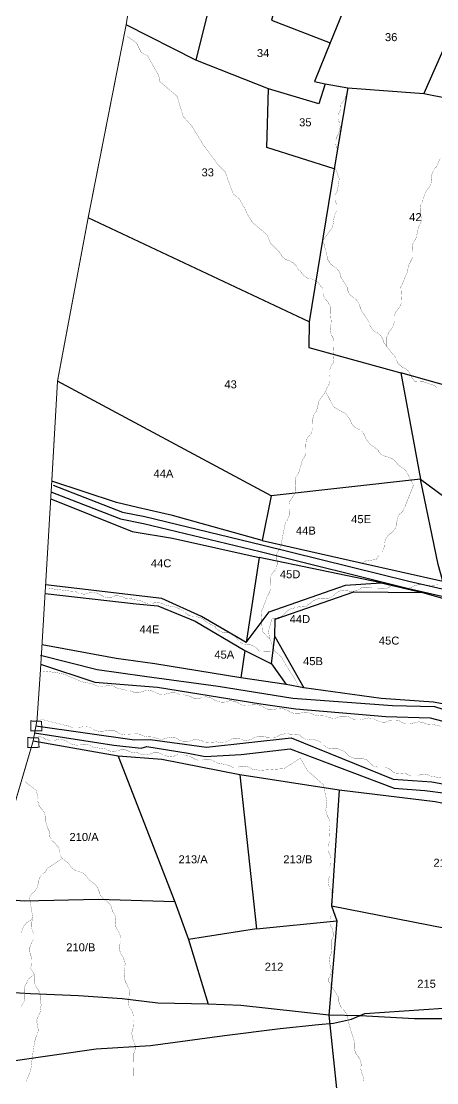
# Model space of a CAD drawing. Header units: inches. Extents: x 617 to 4497, y -923 to 1824.
# Drawn here: x 916 to 1124, y 863 to 1393 of the extents above; entities that cross this region are included whole.
import ezdxf
from ezdxf.enums import TextEntityAlignment as Align

# ---------------------------------------------------------------- set-up
doc = ezdxf.new("R2010")
doc.units = ezdxf.units.IN
doc.header["$LTSCALE"] = 15
doc.header["$MEASUREMENT"] = 0
for name, color, linetype in [('BOUNDARY', 5, 'Continuous'), ('PLOT', 7, 'Continuous'), ('PLOT NO', 7, 'Continuous'), ('ROAD', 50, 'Continuous'), ('STREAM', 130, 'SL'), ('text2', 7, 'Continuous')]:
    doc.layers.add(name, color=color, linetype=linetype)
doc.styles.get("Standard").update_dxf_attribs({"font": 'arial.ttf'})
doc.linetypes.add('SL', pattern='A,8e-06,[1,streme line,S=0.066667,R=0,X=0,Y=0],-0.839413', length=0.839421)

msp = doc.modelspace()

# ---------------------------------------------------------------- linework, layer by layer
at = {"layer": 'BOUNDARY', "const_width": 0.5}
msp.add_lwpolyline([(979.12, 1458.31), (968.8, 1391.76), (949.78, 1295.26), (934.45, 1213.65), (931.59, 1163.67), (931.05, 1154.84), (928.5, 1111.84), (928.23, 1107.54), (926.69, 1081.8), (925.88, 1068.55), (924.2, 1044.23), (922.25, 1033.72), (899.19, 955.21), (885.45, 910.04), (865.21, 835.32)], dxfattribs=at)
at = {"layer": 'PLOT'}
for points in [[(1219.41, 1563.77), (1216.26, 1555.78), (1207.49, 1531.97), (1205.16, 1522.94), (1190.82, 1489.82), (1178.65, 1465.25), (1137.91, 1403.08), (1117.74, 1357.4), (1180.25, 1344.96), (1198.04, 1386.59), (1220.37, 1439.56), (1265.88, 1411.74)], [(1075.37, 1548.27), (1067.01, 1524.37), (1063.36, 1496.84), (1057.52, 1452), (1041.56, 1394.05), (1070.88, 1382.68), (1063.02, 1363.36), (1068.35, 1362.23), (1065.15, 1352.26), (1040.02, 1359.71), (1003.61, 1374.03), (968.8, 1391.76)], [(1023.87, 1454.61), (1010.92, 1403.46), (1003.61, 1374.03)], [(1137.91, 1403.08), (1106.13, 1410.69), (1079.93, 1417.03), (1077.14, 1398.23), (1070.88, 1382.68)], [(1079.72, 1360.26), (1072.77, 1319.63), (1039.09, 1330.37), (1040.02, 1359.71)], [(1068.35, 1362.23), (1079.72, 1360.26), (1117.74, 1357.4)], [(1072.77, 1319.63), (1060.32, 1243.18), (949.78, 1295.26)], [(1060.32, 1243.18), (1060.12, 1230.36), (1106.18, 1217.7), (1116.09, 1164.57), (1041.27, 1156.22), (934.45, 1213.65)], [(1161.56, 1131.01), (1169.54, 1169.7), (1171.19, 1198.22), (1137.47, 1208.87), (1106.18, 1217.7)], [(1041.27, 1156.22), (1036.9, 1133.91), (991.9, 1146.52), (974.45, 1150.43), (963.96, 1152.93), (931.59, 1163.67)], [(1036.9, 1133.91), (1085.55, 1123.01), (1127.14, 1113.58), (1124.86, 1121.92), (1116.09, 1164.57), (1161.56, 1131.01), (1157.38, 1111.69), (1158.84, 1109.93), (1127.14, 1113.58)], [(931.05, 1154.84), (971.73, 1138.41), (992.03, 1135.19), (1035.31, 1125.5), (1028.84, 1083.01), (1006.55, 1096.02), (986.66, 1105.06), (928.5, 1111.84)], [(1028.84, 1083.01), (1040.37, 1098.36), (1078.54, 1111.7), (1096.27, 1112.84), (1035.31, 1125.5)], [(1096.27, 1112.84), (1116.97, 1108.03)], [(928.23, 1107.54), (973.78, 1102.34), (984.66, 1101.3), (1003.32, 1093.64), (1028.23, 1078.91), (1026.13, 1065.41), (983.2, 1072.31), (963.78, 1074.92), (926.69, 1081.8)], [(1043.21, 1085.92), (1043.31, 1094.63), (1082.75, 1108.26), (1116.97, 1108.03), (1129.38, 1104.53), (1147.07, 1048.44), (1122.49, 1053.23), (1096.32, 1054.96), (1057.63, 1060.27)], [(1041.57, 1072.33), (1043.21, 1085.92), (1057.63, 1060.27), (1048.75, 1062.02)], [(1028.23, 1078.91), (1041.57, 1072.33), (1048.75, 1062.02), (1026.13, 1065.41)], [(925.98, 1076.6), (954.22, 1069.45), (977.95, 1066.14), (1014.81, 1061.1), (1052.2, 1055.14), (1101.98, 1051.42), (1123.1, 1050.97), (1183.12, 1031.83), (1195.27, 1028.76), (1229.93, 1023.34), (1245.41, 1022.84), (1298.11, 1012.59), (1325.49, 1008.6), (1381.28, 972.17), (1404.96, 953.79), (1438.08, 921.45), (1442.69, 920.24), (1445.71, 916.81), (1452.84, 903.72), (1457.12, 898.19), (1465.84, 891.33), (1500.07, 878.81), (1532.89, 876.63)], [(922.97, 1037.77), (962.56, 1031.62), (976.3, 1030.21), (979.18, 1031.09), (999.82, 1027.69), (1008.26, 1025.99), (1026.25, 1026.97), (1050.82, 1029.9), (1081.65, 1018.23), (1102.82, 1010.14), (1118.14, 1009.02), (1128.76, 1007.67)], [(1242.53, 985.46), (1159.91, 996.01), (1123.42, 1003.28), (1075.28, 1009.27), (1025.65, 1016.87), (986.6, 1024.48), (964.79, 1026.15), (922.25, 1033.72)], [(964.79, 1026.15), (993.14, 953.46), (999.91, 934.6), (1009.85, 902.27)], [(1025.65, 1016.87), (1033.97, 939.81), (1074.12, 943.82)], [(1075.28, 1009.27), (1071.55, 951.32), (1074.12, 943.82), (1070.19, 896.77), (1076.26, 837.76), (1085.91, 836.25), (1081, 791.52), (1029.1, 807.29), (1016.95, 758.25), (994.4, 658.71)], [(993.14, 953.46), (954.71, 954.6), (917.82, 953.67), (899.19, 955.21)], [(1071.55, 951.32), (1128.57, 940.22), (1165.28, 935.37)], [(1033.97, 939.81), (999.91, 934.6)], [(1070.19, 896.77), (1026.2, 901.55), (1009.85, 902.27), (984.67, 902.72), (966.78, 904.97), (944.93, 906.38), (920.93, 907.46), (904.22, 908.41), (898.06, 909.77), (885.45, 910.04)], [(1153.55, 894.87), (1112.97, 894.91), (1085.94, 896.47), (1070.19, 896.77)]]:
    msp.add_lwpolyline(points, dxfattribs=at)
at = {"layer": 'PLOT', "color": 3, "const_width": 0.5}
for points in [[(921.11, 1043.78), (926.45, 1043.57), (926.65, 1038.92), (921.04, 1038.82), (921.11, 1043.78)], [(919.67, 1035.46), (925.01, 1035.25), (925.22, 1030.61), (919.6, 1030.5), (919.67, 1035.46)]]:
    msp.add_lwpolyline(points, dxfattribs=at)
at = {"layer": 'ROAD'}
for points in [[(931.05, 1158.28), (965.94, 1144.81), (977.44, 1142.5), (1035.88, 1128.45), (1109.31, 1110.19), (1131.8, 1105.02), (1191.43, 1088.91), (1239.56, 1078.35), (1337.96, 1053.15), (1374.91, 1045.94), (1427.27, 1031.05), (1481.95, 1016.76), (1500.29, 1018.53), (1530.53, 1018.43), (1563.57, 1020.49), (1583.98, 1025.56), (1639.42, 1032.02), (1719.16, 1065.66), (1774.1, 1083.36), (1789.29, 1082.86), (1821.5, 1076.82), (1841.23, 1076.21)], [(932.31, 1161.55), (966.92, 1148.19), (978.2, 1145.92), (1036.71, 1131.85), (1110.13, 1113.59), (1132.65, 1108.42), (1192.26, 1092.31), (1240.37, 1081.76), (1338.73, 1056.56), (1375.73, 1049.35), (1428.19, 1034.43), (1482.23, 1020.3), (1500.13, 1022.03), (1530.43, 1021.93), (1563.04, 1023.96), (1583.35, 1029.01), (1638.52, 1035.44), (1717.94, 1068.95), (1773.61, 1086.88), (1789.68, 1086.35), (1821.88, 1080.31), (1841.34, 1079.71)], [(913.28, 874.09), (953.79, 879.92), (980.98, 881.56), (1018.05, 886.62), (1045.88, 890.08), (1065.06, 892.08), (1072.48, 892.78), (1081.54, 894.67), (1088.13, 897.49), (1127.51, 900.31)]]:
    msp.add_lwpolyline(points, dxfattribs=at)
at = {"layer": 'STREAM', "color": 4, "lineweight": 0, "const_width": 0.1}
for points in [[(969.34, 1385.92), (973.93, 1382.64), (976.34, 1377.83), (979.4, 1376.3), (984.65, 1367.12), (985.52, 1364.71), (985.3, 1363.62), (994.27, 1355.97), (997.33, 1345.91), (1001.48, 1341.32), (1007.38, 1331.7), (1014.82, 1321.65), (1018.31, 1318.15), (1020.72, 1311.59), (1022.47, 1307), (1025.31, 1304.81), (1028.59, 1299.13), (1029.68, 1296.51), (1032.09, 1292.79), (1039.3, 1286.67), (1041.05, 1282.51), (1045.2, 1278.36), (1045.42, 1278.14), (1045.64, 1277.71), (1046.3, 1276.83), (1046.3, 1276.61), (1046.73, 1275.96), (1047.83, 1275.08), (1048.04, 1274.86), (1048.26, 1274.64), (1049.14, 1274.21), (1049.57, 1273.99), (1049.79, 1273.99), (1050.67, 1273.77), (1051.54, 1273.11), (1051.76, 1273.11), (1052.42, 1272.68), (1053.29, 1271.8), (1053.51, 1271.58), (1053.73, 1271.37), (1054.38, 1270.49), (1054.38, 1270.05), (1054.6, 1269.84), (1054.6, 1269.62), (1055.04, 1269.18), (1056.13, 1268.52), (1056.35, 1267.87), (1057.01, 1267.21), (1057.23, 1266.99), (1057.66, 1266.34), (1058.76, 1265.68), (1058.98, 1265.46), (1059.19, 1265.24), (1060.29, 1264.81), (1060.51, 1264.81), (1060.72, 1264.81), (1061.82, 1264.59), (1062.69, 1264.15), (1062.91, 1264.15), (1063.57, 1263.71), (1064.66, 1263.06), (1064.88, 1262.84), (1065.1, 1262.62), (1065.75, 1261.75), (1065.97, 1261.31), (1065.97, 1261.09), (1066.19, 1260.87), (1067.28, 1260), (1067.28, 1259.34), (1067.28, 1258.25), (1067.28, 1258.03), (1067.28, 1257.37), (1067.72, 1256.06), (1067.94, 1255.84), (1067.94, 1255.41), (1068.38, 1254.53), (1068.81, 1254.31), (1068.81, 1254.09), (1069.47, 1253.44), (1070.12, 1252.56), (1070.12, 1252.35), (1070.56, 1251.69), (1071, 1250.6), (1071, 1250.16), (1071, 1249.94), (1071, 1248.85), (1071, 1248.41), (1071, 1248.19), (1071, 1247.76), (1071.44, 1242.29), (1071.22, 1241.85), (1071, 1240.76), (1071, 1240.54), (1070.78, 1239.89), (1071, 1238.57), (1071, 1238.35), (1071, 1237.92), (1071.44, 1237.04), (1071.44, 1236.61), (1071.65, 1236.39), (1072.09, 1235.51), (1072.53, 1234.64), (1072.53, 1234.42), (1072.75, 1233.76), (1072.75, 1232.45), (1072.75, 1232.01), (1072.75, 1231.8), (1072.75, 1230.7), (1072.53, 1230.48), (1072.53, 1230.05), (1072.31, 1229.83), (1072.75, 1224.36), (1072.31, 1222.61), (1071.87, 1222.18), (1071.44, 1221.3), (1071.22, 1221.08), (1071, 1220.43), (1070.56, 1219.12), (1070.56, 1218.68), (1070.56, 1218.46), (1070.56, 1217.37), (1070.56, 1217.15), (1070.56, 1216.71), (1070.78, 1215.84), (1070.78, 1214.96), (1070.78, 1214.53), (1070.78, 1213.87), (1070.56, 1212.56), (1070.34, 1212.34), (1070.34, 1212.12), (1069.69, 1211.03), (1069.47, 1210.81), (1069.47, 1210.59), (1069.25, 1210.37), (1068.59, 1208.4)], [(1078.65, 1356.84), (1078.43, 1355.09), (1076.25, 1352.03), (1076.03, 1349.19), (1075.81, 1348.97), (1075.81, 1348.75), (1075.59, 1348.54), (1075.15, 1347.44), (1075.15, 1347.22), (1074.93, 1346.79), (1074.93, 1345.48), (1074.93, 1344.82), (1074.93, 1344.6), (1075.15, 1343.51), (1075.59, 1342.63), (1075.59, 1342.41), (1075.59, 1341.98), (1075.81, 1341.1), (1075.81, 1340.67), (1075.81, 1340.45), (1075.59, 1339.14), (1075.37, 1338.48), (1075.37, 1338.26), (1074.93, 1337.17), (1074.72, 1336.73), (1074.5, 1336.51), (1074.5, 1336.29), (1074.28, 1335.86), (1073.84, 1334.98), (1073.84, 1334.54), (1073.62, 1334.33), (1073.62, 1333.01), (1073.62, 1332.36), (1073.62, 1332.14), (1073.84, 1331.05), (1074.06, 1330.17), (1074.28, 1329.95), (1074.28, 1329.52), (1074.5, 1328.64), (1074.5, 1328.2), (1074.5, 1327.99), (1074.28, 1326.67), (1074.06, 1326.02), (1074.06, 1325.58), (1073.62, 1324.71), (1073.4, 1324.27), (1072.97, 1321.43), (1075.37, 1314.65), (1074.5, 1308.97), (1074.28, 1308.53), (1074.28, 1308.31), (1074.06, 1308.09), (1073.62, 1307), (1073.62, 1306.78), (1073.4, 1306.56), (1073.4, 1305.03), (1073.4, 1304.38), (1073.4, 1304.16), (1073.62, 1303.28), (1073.84, 1302.41), (1073.84, 1301.97), (1074.06, 1301.75), (1074.06, 1300.66), (1074.06, 1300.44), (1074.06, 1300), (1074.06, 1298.69), (1073.62, 1298.04), (1073.62, 1297.82), (1073.18, 1296.94), (1072.97, 1296.51), (1072.09, 1290.6), (1067.28, 1284.04), (1069.25, 1276.39), (1069.25, 1276.17), (1069.25, 1275.96), (1069.47, 1275.52), (1069.47, 1275.3), (1069.69, 1274.21), (1069.91, 1273.99), (1070.12, 1273.77), (1070.78, 1272.46), (1071.22, 1272.02), (1071.44, 1272.02), (1072.31, 1271.15), (1072.97, 1270.71), (1073.18, 1270.49), (1073.62, 1270.49), (1074.28, 1269.62), (1074.5, 1269.4), (1074.72, 1269.18), (1075.37, 1268.09), (1075.59, 1267.43), (1075.81, 1267.21), (1076.03, 1266.12), (1076.03, 1265.68), (1076.25, 1265.46), (1079.31, 1260.65), (1079.31, 1260.22), (1079.31, 1260), (1079.31, 1259.56), (1079.74, 1258.69), (1079.96, 1258.47), (1079.96, 1258.03), (1080.62, 1256.94), (1081.06, 1256.5), (1081.27, 1256.28), (1082.15, 1255.63), (1082.8, 1255.19), (1083.02, 1254.97), (1083.46, 1254.75), (1084.12, 1254.09), (1084.33, 1253.66), (1084.55, 1253.44), (1085.21, 1252.35), (1085.43, 1251.69), (1085.43, 1251.47), (1085.86, 1250.6), (1085.86, 1249.94), (1088.93, 1245.13), (1090.24, 1243.16), (1090.46, 1242.73), (1090.46, 1242.51), (1090.46, 1242.07), (1090.89, 1241.2), (1091.11, 1240.98), (1091.33, 1240.54), (1091.99, 1239.45), (1092.42, 1239.01), (1092.64, 1238.79), (1093.52, 1238.14), (1094.39, 1237.7), (1094.61, 1237.7), (1094.83, 1237.48), (1095.7, 1236.82), (1095.92, 1236.61), (1096.14, 1236.39), (1096.8, 1235.29), (1097.01, 1234.64), (1097.23, 1234.42), (1097.67, 1233.33), (1097.67, 1232.89), (1099.2, 1230.92), (1099.2, 1235.73), (1100.51, 1238.57), (1100.95, 1239.01), (1101.39, 1239.67), (1101.6, 1239.89), (1102.04, 1240.54), (1102.48, 1241.63), (1102.7, 1242.07), (1102.7, 1242.29), (1102.92, 1243.38), (1102.92, 1243.82), (1102.92, 1244.04), (1102.92, 1244.91), (1102.92, 1246.01), (1102.92, 1246.22), (1103.14, 1246.88), (1103.57, 1248.19), (1103.79, 1248.41), (1104.01, 1248.63), (1104.67, 1249.5), (1104.88, 1249.72), (1105.1, 1249.94), (1105.32, 1250.16), (1106.63, 1253), (1106.2, 1260.65), (1109.26, 1267.65), (1110.35, 1272.24), (1110.79, 1272.68), (1111.22, 1273.77), (1111.44, 1273.99), (1111.66, 1274.43), (1112.1, 1275.74), (1112.1, 1276.17), (1112.1, 1276.39), (1112.1, 1277.49), (1112.1, 1277.71), (1112.1, 1278.14), (1111.88, 1279.02), (1111.88, 1280.11), (1111.88, 1280.33), (1111.88, 1280.98), (1112.1, 1282.3), (1112.32, 1282.51), (1112.54, 1282.95), (1112.97, 1283.83), (1113.19, 1284.04), (1113.41, 1284.26), (1113.63, 1284.48), (1114.72, 1289.07), (1114.94, 1290.82), (1115.38, 1291.26), (1115.81, 1292.13), (1115.81, 1292.35), (1116.25, 1293.01), (1116.47, 1294.32), (1116.25, 1294.76), (1116.47, 1294.98), (1116.25, 1296.07), (1116.25, 1296.29), (1116.25, 1296.72), (1115.81, 1297.6), (1115.81, 1298.47), (1115.81, 1298.91), (1115.81, 1299.57), (1116.03, 1300.88), (1116.03, 1301.1), (1116.03, 1301.53), (1116.47, 1302.41), (1116.69, 1302.63), (1116.91, 1302.85), (1117.13, 1303.28), (1117.34, 1304.81), (1119.09, 1309.19), (1119.53, 1309.62), (1120.19, 1310.28), (1120.41, 1310.5), (1120.84, 1311.15), (1121.28, 1312.25), (1121.28, 1312.68), (1121.5, 1312.9), (1121.72, 1314), (1121.72, 1314.43), (1121.72, 1314.65), (1121.5, 1315.53), (1121.72, 1316.62), (1121.72, 1316.84), (1121.94, 1317.49), (1122.37, 1318.59), (1122.59, 1319.02), (1122.81, 1319.24), (1123.25, 1320.12), (1123.68, 1320.33), (1123.9, 1320.55), (1124.12, 1320.77), (1125.87, 1324.93)], [(1124.34, 1210.37), (1123.47, 1210.81), (1123.25, 1211.25), (1123.03, 1211.25), (1122.81, 1211.47), (1117.78, 1213.21), (1113.19, 1213.43), (1111.66, 1215.4), (1111.44, 1215.84), (1111.01, 1216.93), (1111.01, 1217.15), (1110.57, 1217.81), (1109.91, 1218.68), (1109.47, 1218.9), (1109.26, 1219.12), (1108.6, 1219.77), (1108.16, 1219.99), (1107.94, 1220.21), (1107.07, 1220.43), (1106.41, 1221.08), (1106.2, 1221.3), (1105.54, 1221.74), (1104.67, 1222.61), (1104.67, 1223.05), (1104.45, 1223.27), (1104.01, 1224.14), (1103.79, 1224.58), (1103.79, 1224.8), (1103.79, 1225.24), (1102.26, 1226.99), (1099.2, 1230.92)], [(1087.18, 1122.93), (1088.71, 1123.8), (1093.95, 1124.46), (1095.05, 1126.42), (1095.48, 1126.86), (1096.14, 1127.52), (1096.36, 1127.74), (1096.8, 1128.17), (1097.45, 1129.49), (1097.67, 1129.7), (1097.67, 1129.92), (1097.89, 1131.02), (1097.89, 1131.45), (1098.11, 1131.67), (1098.11, 1132.55), (1098.33, 1133.64), (1098.33, 1133.86), (1098.54, 1134.51), (1099.2, 1135.61), (1099.42, 1135.82), (1099.64, 1136.26), (1100.29, 1136.92), (1100.51, 1137.14), (1100.73, 1137.36), (1101.17, 1137.57), (1101.6, 1137.79), (1102.26, 1138.67), (1102.48, 1138.67), (1102.92, 1139.32), (1103.57, 1140.42), (1103.57, 1140.85), (1103.79, 1141.07), (1104.01, 1141.95), (1104.01, 1142.38), (1104.01, 1142.6), (1104.23, 1143.48), (1104.45, 1144.57), (1104.45, 1144.79), (1104.67, 1145.44), (1105.32, 1146.76), (1105.54, 1146.97), (1105.54, 1147.19), (1106.41, 1147.85), (1106.63, 1148.07), (1106.85, 1148.29), (1107.07, 1148.5), (1108.16, 1150.69), (1112.54, 1161.62), (1108.6, 1169.05), (1104.67, 1171.9), (1104.45, 1172.33), (1103.79, 1173.21), (1103.57, 1173.43), (1103.14, 1173.86), (1102.04, 1174.74), (1101.82, 1174.74), (1101.6, 1174.96), (1100.51, 1175.39), (1100.29, 1175.39), (1100.07, 1175.61), (1098.98, 1175.83), (1098.11, 1176.05), (1097.89, 1176.27), (1097.23, 1176.49), (1096.14, 1177.14), (1095.92, 1177.58), (1095.7, 1177.8), (1095.05, 1178.45), (1094.83, 1178.89), (1094.83, 1179.11), (1094.61, 1179.33), (1090.67, 1182.17), (1088.71, 1184.79), (1088.49, 1185.45), (1088.05, 1186.32), (1088.05, 1186.54), (1087.61, 1187.2), (1086.96, 1188.29), (1086.52, 1188.51), (1086.3, 1188.73), (1085.65, 1189.39), (1085.21, 1189.39), (1084.99, 1189.6), (1084.12, 1190.04), (1083.24, 1190.48), (1083.02, 1190.7), (1082.59, 1191.13), (1081.71, 1192.23), (1081.71, 1192.45), (1081.49, 1192.66), (1081.06, 1193.76), (1080.84, 1193.98), (1080.84, 1194.19), (1080.62, 1194.63), (1078.65, 1197.26), (1072.53, 1200.75), (1068.59, 1208.4), (1065.31, 1203.81), (1064, 1198.57), (1063.57, 1198.13), (1062.91, 1197.26), (1062.91, 1197.04), (1062.47, 1196.38), (1062.25, 1195.07), (1062.04, 1194.85), (1062.04, 1194.41), (1062.04, 1193.54), (1062.04, 1193.1), (1062.04, 1192.88), (1062.25, 1192.01), (1062.25, 1190.92), (1062.25, 1190.7), (1062.25, 1190.04), (1061.82, 1188.73), (1061.6, 1188.29), (1061.6, 1188.07), (1061.16, 1187.2), (1060.72, 1186.98), (1060.72, 1186.76), (1060.51, 1186.32), (1060.07, 1186.11), (1059.41, 1185.23), (1059.41, 1185.01), (1058.98, 1184.36), (1058.76, 1183.05), (1058.76, 1182.61), (1058.54, 1182.39), (1058.54, 1181.3), (1058.54, 1181.08), (1058.54, 1180.64), (1058.76, 1179.77), (1058.76, 1178.89), (1058.76, 1178.45), (1058.76, 1177.8), (1058.32, 1176.49), (1058.1, 1176.27), (1058.1, 1176.05), (1057.66, 1175.18), (1057.23, 1174.74), (1057.23, 1174.52), (1057.01, 1174.3), (1055.48, 1169.05), (1055.04, 1167.52), (1054.6, 1167.31), (1054.17, 1166.21), (1053.95, 1165.99), (1053.73, 1165.56), (1053.29, 1164.24), (1053.29, 1163.81), (1053.29, 1163.59), (1053.29, 1162.5), (1053.29, 1162.06), (1053.29, 1161.84), (1053.51, 1160.97), (1053.51, 1159.87), (1053.51, 1159.65), (1053.51, 1159), (1053.29, 1157.69), (1053.07, 1157.47), (1053.07, 1157.03), (1052.42, 1156.16), (1052.2, 1155.94), (1052.2, 1155.72), (1051.98, 1155.5), (1051.54, 1155.06), (1051.1, 1154.19), (1050.89, 1153.97), (1050.45, 1153.31), (1050.23, 1152), (1050.23, 1151.78), (1050.23, 1151.35), (1050.23, 1150.25), (1050.23, 1150.03), (1050.23, 1149.82), (1050.45, 1148.72), (1050.45, 1147.85), (1050.45, 1147.41), (1050.45, 1146.76), (1050.01, 1145.44), (1050.01, 1145.23), (1049.79, 1145.01), (1049.36, 1144.13), (1049.14, 1143.69), (1048.92, 1143.48), (1048.7, 1143.26), (1048.26, 1141.95), (1046.3, 1132.11), (1045.86, 1130.36), (1045.64, 1129.92), (1044.98, 1129.05), (1044.98, 1128.83), (1044.55, 1128.17), (1044.11, 1127.08), (1044.11, 1126.64), (1044.11, 1126.42), (1044.11, 1125.33), (1044.11, 1124.89), (1044.11, 1124.68), (1044.33, 1123.8), (1044.33, 1122.71), (1044.33, 1122.49), (1044.33, 1121.83), (1043.89, 1120.52), (1043.89, 1120.3), (1043.67, 1119.87), (1043.23, 1118.99), (1043.02, 1118.77), (1042.8, 1118.55), (1042.58, 1118.34), (1042.14, 1117.9), (1041.7, 1117.02), (1041.49, 1116.81), (1041.27, 1116.15), (1040.83, 1114.84), (1040.83, 1114.62), (1040.83, 1114.18), (1040.83, 1113.09), (1040.83, 1112.87), (1040.83, 1112.65), (1041.05, 1111.56), (1041.05, 1110.68), (1041.05, 1110.25), (1041.05, 1109.59), (1040.61, 1108.28), (1040.61, 1108.06), (1040.39, 1107.84), (1039.96, 1106.97), (1039.74, 1106.53), (1039.52, 1106.31), (1039.3, 1106.09), (1038.86, 1104.56), (1036.24, 1097.79), (1036.9, 1088.6), (1040.61, 1084.67)], [(1043.02, 1078.77), (1035.8, 1078.55), (1035.15, 1078.77), (1034.93, 1079.2), (1034.05, 1080.08), (1033.4, 1080.73), (1032.3, 1081.17), (1032.09, 1081.39), (1031.65, 1081.61), (1030.77, 1081.83), (1030.34, 1081.83), (1030.12, 1081.83), (1029.24, 1081.83), (1028.15, 1082.05), (1027.93, 1082.26), (1027.28, 1082.26), (1026.18, 1082.92), (1025.75, 1083.14), (1025.53, 1083.36), (1024.87, 1084.01), (1024.65, 1084.45), (1024.43, 1084.67), (1024.22, 1084.89), (1024, 1085.33), (1023.12, 1085.98), (1022.9, 1086.2), (1022.47, 1086.64), (1021.37, 1087.29), (1020.94, 1087.51), (1020.72, 1087.51), (1019.62, 1087.95), (1019.41, 1087.95), (1018.97, 1087.95), (1018.09, 1087.95), (1017.22, 1088.17), (1016.78, 1088.17), (1016.13, 1088.39), (1015.03, 1089.04), (1014.82, 1089.26), (1014.6, 1089.48), (1013.72, 1090.13), (1013.5, 1090.35), (1013.28, 1090.57), (1013.28, 1091.01), (1012.63, 1091.23), (1008.91, 1093.2), (1008.48, 1093.63), (1007.82, 1094.29), (1007.6, 1094.51), (1006.94, 1094.94), (1005.85, 1095.38), (1005.41, 1095.6), (1005.2, 1095.6), (1004.1, 1095.82), (1003.88, 1095.82), (1003.67, 1096.04), (1002.57, 1096.04), (1001.7, 1096.26), (1001.48, 1096.26), (1000.82, 1096.26), (999.51, 1096.91), (999.29, 1097.13), (999.07, 1097.35), (998.2, 1098), (997.98, 1098.22), (997.76, 1098.44), (997.54, 1098.66), (993.83, 1100.63), (988.8, 1101.5), (988.36, 1101.72), (987.49, 1102.16), (987.27, 1102.38), (986.61, 1102.6), (985.3, 1102.81), (984.86, 1102.81), (984.65, 1103.03), (983.55, 1102.81), (983.33, 1102.81), (982.9, 1102.81), (982.02, 1102.38), (981.15, 1102.38), (980.93, 1102.38), (980.06, 1102.38), (978.74, 1102.6), (978.53, 1102.81), (978.31, 1102.81), (977.21, 1103.25), (976.99, 1103.47), (976.78, 1103.47), (976.56, 1103.69), (971.53, 1104.78), (968.47, 1105), (968.03, 1105.44), (966.94, 1105.87), (966.72, 1105.87), (966.06, 1106.09), (964.75, 1106.31), (964.53, 1106.31), (964.1, 1106.31), (963.22, 1106.31), (962.78, 1106.09), (962.57, 1106.09), (961.69, 1105.66), (960.6, 1105.66), (960.38, 1105.66), (959.72, 1105.44), (958.41, 1105.66), (958.19, 1105.87), (957.76, 1105.87), (956.88, 1106.31), (956.45, 1106.31), (956.23, 1106.53), (956.01, 1106.75), (955.57, 1106.97), (954.48, 1107.41), (954.26, 1107.62), (953.6, 1107.84), (952.29, 1108.06), (952.07, 1107.84), (951.64, 1108.06), (950.76, 1107.84), (950.32, 1107.84), (950.11, 1107.62), (949.23, 1107.41), (948.14, 1107.19), (947.92, 1107.19), (947.26, 1107.19), (945.95, 1107.41), (945.51, 1107.41), (945.3, 1107.41), (944.42, 1107.84), (943.98, 1108.06), (943.77, 1108.28), (943.55, 1108.5), (940.49, 1108.72), (929.99, 1110.03)], [(1124.56, 1111.78), (1121.06, 1111.56), (1119.09, 1111.34), (1118.44, 1111.56), (1117.56, 1111.78), (1117.34, 1111.78), (1116.47, 1112), (1115.16, 1112), (1114.94, 1111.78), (1114.5, 1111.78), (1113.63, 1111.56), (1113.19, 1111.34), (1112.97, 1111.34), (1112.32, 1110.9), (1111.22, 1110.47), (1111.01, 1110.47), (1110.35, 1110.25), (1109.04, 1110.25), (1108.6, 1110.25), (1108.38, 1110.25), (1107.29, 1110.47), (1107.07, 1110.68), (1106.85, 1110.68), (1106.41, 1110.9), (1105.98, 1111.12), (1104.88, 1111.34), (1104.67, 1111.34), (1104.01, 1111.56), (1102.7, 1111.56), (1102.26, 1111.34), (1102.04, 1111.34), (1100.95, 1111.12), (1100.73, 1110.9), (1100.51, 1110.68), (1099.64, 1110.25), (1098.76, 1110.03), (1098.54, 1110.03), (1097.89, 1109.81), (1096.36, 1109.81), (1096.14, 1109.81), (1095.7, 1109.81), (1094.83, 1110.03), (1094.39, 1110.03), (1094.17, 1110.25), (1093.95, 1110.25), (1091.77, 1110.25), (1091.11, 1110.47), (1090.24, 1110.68), (1090.02, 1110.68), (1089.14, 1110.68), (1087.83, 1110.68), (1087.61, 1110.47), (1087.18, 1110.47), (1086.3, 1110.25), (1086.08, 1110.03), (1085.86, 1109.81), (1084.99, 1109.37), (1084.12, 1108.94), (1083.68, 1108.94), (1083.02, 1108.72), (1081.71, 1108.5), (1081.49, 1108.5), (1081.06, 1108.5), (1080.18, 1108.72), (1079.74, 1108.94), (1079.52, 1108.94), (1079.09, 1108.94), (1078.43, 1109.15), (1077.34, 1108.94), (1077.12, 1108.94), (1076.46, 1108.94), (1075.15, 1108.5), (1074.93, 1108.28), (1074.72, 1108.28), (1073.84, 1107.62), (1073.4, 1107.41), (1073.18, 1107.19), (1072.75, 1106.53), (1071.87, 1106.09), (1071.65, 1105.87), (1071, 1105.44), (1069.69, 1105), (1069.47, 1105), (1069.03, 1105), (1068.16, 1104.78), (1067.72, 1104.78), (1067.5, 1104.78), (1067.06, 1105), (1066.63, 1105), (1065.53, 1104.78), (1065.31, 1104.78), (1064.66, 1104.78), (1063.35, 1104.34), (1063.13, 1104.13), (1062.69, 1104.13), (1061.82, 1103.47), (1061.6, 1103.25), (1061.38, 1103.03), (1060.72, 1102.38), (1059.85, 1101.94), (1059.63, 1101.72), (1059.19, 1101.28), (1057.88, 1100.85), (1057.44, 1100.85), (1057.23, 1100.85), (1056.13, 1100.63), (1055.91, 1100.85), (1055.48, 1100.85), (1055.26, 1100.85), (1055.04, 1100.85), (1054.17, 1100.41), (1053.51, 1100.41), (1052.64, 1100.19), (1052.42, 1100.19), (1051.54, 1099.97), (1050.45, 1099.53), (1050.23, 1099.32), (1049.79, 1099.1), (1049.14, 1098.44), (1048.92, 1098.22), (1048.7, 1098), (1048.04, 1097.35), (1047.17, 1096.69), (1046.95, 1096.47), (1046.51, 1096.04), (1045.2, 1095.6), (1044.98, 1095.6), (1044.77, 1095.38), (1043.67, 1095.16), (1043.23, 1095.16), (1043.02, 1095.16), (1042.58, 1095.16), (1041.7, 1094.73), (1039.96, 1088.6), (1040.61, 1084.89), (1043.02, 1078.77), (1046.3, 1075.92), (1050.67, 1068.49), (1053.29, 1064.56), (1055.04, 1061.06)], [(927.15, 1068.71), (931.3, 1068.27), (933.05, 1068.05), (936.99, 1067.4), (947.04, 1063.25), (951.85, 1062.37), (952.29, 1061.93), (953.38, 1061.71), (953.6, 1061.5), (954.26, 1061.28), (955.35, 1061.06), (955.79, 1061.06), (956.23, 1060.84), (957.1, 1061.06), (957.54, 1061.06), (957.76, 1061.06), (958.63, 1061.28), (959.72, 1061.5), (959.94, 1061.5), (960.6, 1061.5), (961.91, 1061.28), (962.13, 1061.06), (962.57, 1061.06), (963.44, 1060.62), (963.88, 1060.4), (964.1, 1060.4), (964.32, 1060.18), (969.12, 1059.09), (970.66, 1059.09), (971.09, 1058.65), (972.19, 1058.44), (972.4, 1058.22), (973.06, 1058), (974.37, 1058), (974.59, 1058), (975.03, 1058), (976.12, 1058.22), (976.34, 1058.22), (976.56, 1058.44), (977.43, 1058.65), (978.53, 1058.87), (978.74, 1058.87), (979.4, 1059.09), (980.71, 1058.87), (981.15, 1058.87), (981.37, 1058.87), (982.46, 1058.44), (982.68, 1058.22), (982.9, 1058.22), (983.33, 1058), (983.77, 1057.78), (984.65, 1057.34), (984.86, 1057.34), (985.52, 1057.12), (986.83, 1056.91), (987.27, 1056.91), (987.49, 1056.91), (988.58, 1057.12), (988.8, 1057.34), (989.24, 1057.34), (990.11, 1057.56), (990.99, 1057.78), (991.2, 1058), (991.86, 1058), (993.17, 1058), (993.61, 1057.78), (993.83, 1057.78), (994.92, 1057.34), (995.14, 1057.12), (995.36, 1057.12), (995.8, 1056.91), (997.33, 1056.91), (1000.17, 1056.25), (1000.82, 1056.03), (1001.7, 1055.59), (1001.92, 1055.59), (1002.57, 1055.16), (1003.88, 1055.16), (1004.1, 1055.16), (1004.54, 1054.94), (1005.41, 1055.16), (1005.85, 1055.16), (1006.07, 1055.38), (1006.94, 1055.59), (1008.04, 1055.59), (1008.26, 1055.81), (1008.91, 1055.81), (1010.22, 1055.59), (1010.66, 1055.38), (1010.88, 1055.38), (1011.97, 1054.94), (1012.19, 1054.72), (1012.41, 1054.72), (1012.63, 1054.5), (1013.07, 1054.06), (1014.16, 1053.84), (1014.38, 1053.63), (1015.03, 1053.41), (1016.35, 1053.19), (1016.56, 1053.19), (1017, 1053.19), (1017.88, 1053.19), (1018.31, 1053.41), (1018.53, 1053.41), (1019.41, 1053.63), (1020.5, 1053.84), (1020.72, 1053.84), (1021.37, 1053.84), (1022.69, 1053.63), (1023.12, 1053.63), (1023.34, 1053.41), (1024.22, 1053.19), (1024.65, 1052.97), (1024.87, 1052.75), (1025.09, 1052.53), (1025.53, 1052.31), (1026.62, 1051.88), (1026.84, 1051.66), (1027.49, 1051.44), (1028.81, 1051.22), (1029.02, 1051.22), (1029.46, 1051.22), (1030.34, 1051.44), (1030.77, 1051.44), (1030.99, 1051.44), (1031.87, 1051.88), (1032.96, 1051.88), (1033.18, 1051.88), (1033.83, 1052.1), (1035.15, 1051.88), (1035.36, 1051.66), (1035.8, 1051.66), (1036.68, 1051.22), (1037.11, 1051), (1037.33, 1050.78), (1037.55, 1050.57), (1037.99, 1050.35), (1039.08, 1049.91), (1039.3, 1049.91), (1039.74, 1049.47), (1041.05, 1049.47), (1041.49, 1049.47), (1041.92, 1049.25), (1042.8, 1049.47), (1043.23, 1049.47), (1043.45, 1049.69), (1044.33, 1049.91), (1045.42, 1049.91), (1045.64, 1050.13), (1046.3, 1050.13), (1047.61, 1049.91), (1047.83, 1049.69), (1048.26, 1049.69), (1049.14, 1049.25), (1049.57, 1049.04), (1049.79, 1049.04), (1050.01, 1048.82), (1050.45, 1048.38), (1051.32, 1048.16), (1051.54, 1047.94), (1052.2, 1047.72), (1053.51, 1047.5), (1053.95, 1047.5), (1054.17, 1047.5), (1055.26, 1047.5), (1055.7, 1047.72), (1055.91, 1047.72), (1056.79, 1047.94), (1057.88, 1048.16), (1058.1, 1048.16), (1058.76, 1048.16), (1060.07, 1047.94), (1060.29, 1047.94), (1060.72, 1047.72), (1061.6, 1047.5), (1061.82, 1047.29), (1062.25, 1047.07), (1062.47, 1046.85), (1065.53, 1046.41), (1068.81, 1046.19), (1069.25, 1045.97), (1070.12, 1045.54), (1070.34, 1045.54), (1071, 1045.32), (1072.31, 1045.1), (1072.75, 1045.1), (1072.97, 1045.1), (1074.06, 1045.32), (1074.28, 1045.54), (1074.72, 1045.54), (1075.59, 1045.97), (1076.46, 1045.97), (1076.68, 1046.19), (1077.34, 1046.19), (1078.65, 1046.19), (1079.09, 1045.97), (1079.31, 1045.97), (1080.4, 1045.76), (1080.62, 1045.54), (1080.84, 1045.32), (1081.27, 1045.1), (1081.71, 1044.88), (1082.59, 1044.66), (1083.02, 1044.44), (1083.68, 1044.23), (1084.99, 1044.23), (1085.21, 1044.23), (1085.65, 1044.23), (1086.52, 1044.44), (1086.96, 1044.44), (1087.18, 1044.66), (1088.05, 1044.88), (1089.14, 1045.1), (1089.36, 1045.1), (1090.02, 1045.32), (1091.33, 1045.1), (1091.55, 1045.1), (1091.99, 1045.1), (1092.86, 1044.66), (1093.3, 1044.44), (1093.52, 1044.44), (1093.73, 1044.23), (1094.17, 1044.01), (1095.26, 1043.57), (1095.48, 1043.57), (1096.14, 1043.35), (1097.45, 1043.13), (1097.89, 1043.13), (1098.11, 1043.13), (1099.2, 1043.35), (1099.42, 1043.57), (1099.64, 1043.57), (1100.51, 1044.01), (1101.6, 1044.01), (1101.82, 1044.23), (1102.48, 1044.23), (1103.79, 1044.23), (1104.23, 1044.01), (1104.45, 1044.01), (1105.54, 1043.79), (1105.76, 1043.57), (1105.98, 1043.35), (1106.41, 1043.13), (1106.85, 1042.91), (1107.73, 1042.7), (1107.94, 1042.48), (1108.6, 1042.26), (1109.91, 1042.26), (1110.35, 1042.26), (1110.57, 1042.26), (1111.66, 1042.48), (1112.1, 1042.48), (1112.32, 1042.7), (1113.19, 1042.91), (1114.07, 1043.13), (1114.28, 1043.13), (1115.16, 1043.35), (1116.47, 1043.13), (1116.69, 1043.13), (1117.13, 1043.13), (1118, 1042.7), (1118.22, 1042.48), (1118.66, 1042.48), (1118.88, 1042.26), (1122.15, 1042.04), (1125.87, 1041.17)], [(926.06, 1044.66), (937.43, 1041.82), (939.61, 1041.38), (940.05, 1041.17), (941.14, 1040.73), (941.36, 1040.73), (942.02, 1040.29), (943.33, 1040.29), (943.55, 1040.29), (943.98, 1040.29), (944.86, 1040.29), (945.3, 1040.51), (945.51, 1040.51), (946.39, 1040.73), (947.48, 1040.95), (947.7, 1040.95), (948.36, 1040.95), (949.67, 1040.73), (949.89, 1040.73), (950.32, 1040.73), (951.2, 1040.29), (951.64, 1040.07), (951.85, 1039.85), (952.07, 1039.63), (952.51, 1039.42), (953.6, 1038.98), (953.82, 1038.98), (954.48, 1038.76), (955.79, 1038.54), (956.01, 1038.54), (956.45, 1038.54), (957.32, 1038.54), (957.76, 1038.76), (957.98, 1038.76), (958.85, 1038.98), (959.94, 1039.2), (960.16, 1039.2), (960.82, 1039.2), (962.13, 1039.2), (962.35, 1038.98), (962.78, 1038.98), (963.66, 1038.54), (964.1, 1038.32), (964.32, 1038.32), (964.53, 1038.1), (964.97, 1037.67), (966.06, 1037.23), (966.28, 1037.23), (966.94, 1037.01), (968.25, 1036.79), (968.47, 1036.79), (968.91, 1036.79), (969.78, 1036.79), (970.22, 1037.01), (970.44, 1037.01), (971.31, 1037.45), (972.4, 1037.45), (972.62, 1037.45), (973.28, 1037.67), (974.59, 1037.45), (974.81, 1037.23), (975.25, 1037.23), (976.12, 1036.79), (976.56, 1036.57), (976.78, 1036.57), (976.99, 1036.36), (979.4, 1035.92), (982.46, 1035.7), (982.9, 1035.48), (983.99, 1035.04), (984.21, 1035.04), (984.86, 1034.83), (986.18, 1034.61), (986.4, 1034.61), (986.83, 1034.61), (987.71, 1034.83), (988.14, 1035.04), (988.36, 1035.04), (989.24, 1035.26), (990.33, 1035.48), (990.55, 1035.48), (991.2, 1035.7), (992.52, 1035.48), (992.74, 1035.48), (993.17, 1035.48), (994.05, 1035.04), (994.48, 1034.83), (994.7, 1034.83), (994.92, 1034.61), (995.36, 1034.17), (996.45, 1033.95), (996.67, 1033.73), (997.33, 1033.51), (998.64, 1033.51), (998.86, 1033.51), (999.29, 1033.51), (1000.39, 1033.73), (1000.61, 1033.73), (1000.82, 1033.95), (1001.7, 1034.17), (1002.79, 1034.39), (1003.01, 1034.39), (1003.67, 1034.61), (1004.98, 1034.39), (1005.41, 1034.17), (1005.63, 1034.17), (1006.73, 1033.95), (1006.94, 1033.73), (1007.16, 1033.51), (1007.6, 1033.3), (1010.66, 1033.08), (1013.72, 1033.3), (1014.16, 1033.3), (1015.25, 1033.08), (1015.47, 1033.08), (1016.13, 1032.86), (1017.44, 1033.08), (1017.88, 1033.08), (1018.09, 1033.08), (1019.19, 1033.51), (1019.41, 1033.73), (1019.62, 1033.73), (1020.5, 1034.17), (1021.37, 1034.61), (1021.59, 1034.83), (1022.25, 1035.04), (1023.56, 1035.04), (1024, 1035.04), (1024.22, 1035.04), (1025.31, 1034.83), (1025.75, 1034.83), (1025.96, 1034.61), (1026.18, 1034.61), (1026.84, 1034.39), (1027.71, 1034.17), (1027.93, 1034.17), (1028.81, 1033.95), (1030.12, 1034.17), (1030.34, 1034.39), (1030.77, 1034.39), (1031.65, 1034.61), (1031.87, 1034.83), (1032.09, 1035.04), (1032.96, 1035.48), (1033.83, 1035.7), (1034.27, 1035.92), (1034.93, 1036.14), (1036.24, 1036.14), (1036.46, 1036.14), (1036.9, 1036.14), (1037.77, 1036.14), (1038.21, 1035.92), (1038.43, 1035.92), (1038.86, 1035.7), (1039.3, 1035.48), (1040.39, 1035.48), (1040.61, 1035.26), (1041.27, 1035.26), (1042.58, 1035.26), (1042.8, 1035.48), (1043.23, 1035.48), (1044.11, 1035.92), (1044.55, 1036.14), (1044.77, 1036.14), (1045.42, 1036.57), (1046.51, 1037.01), (1046.73, 1037.01), (1047.39, 1037.23), (1048.7, 1037.45), (1048.92, 1037.45), (1049.36, 1037.45), (1050.45, 1037.23), (1050.67, 1037.01), (1050.89, 1037.01), (1051.32, 1037.01), (1054.38, 1037.23), (1055.48, 1036.79), (1055.91, 1036.36), (1056.57, 1035.7), (1056.79, 1035.7), (1057.44, 1035.26), (1058.76, 1034.61), (1058.98, 1034.61), (1059.19, 1034.61), (1060.29, 1034.39), (1060.72, 1034.39), (1060.94, 1034.39), (1061.82, 1034.61), (1062.91, 1034.39), (1063.13, 1034.39), (1063.78, 1034.17), (1065.1, 1033.73), (1065.31, 1033.51), (1065.53, 1033.51), (1066.41, 1032.86), (1066.63, 1032.64), (1066.85, 1032.42), (1067.06, 1032.2), (1067.5, 1031.76), (1068.38, 1031.11), (1068.59, 1030.89), (1069.03, 1030.67), (1070.34, 1030.02), (1070.78, 1030.02), (1071, 1030.02), (1072.09, 1029.8), (1072.31, 1029.8), (1072.75, 1029.8), (1073.62, 1029.8), (1074.5, 1029.8), (1074.93, 1029.8), (1075.59, 1029.58), (1076.68, 1029.14), (1077.12, 1028.92), (1077.34, 1028.92), (1078.21, 1028.27), (1078.43, 1028.05), (1078.65, 1027.83), (1078.87, 1027.61), (1079.31, 1027.17), (1079.96, 1026.52), (1080.18, 1026.3), (1080.84, 1025.86), (1082.15, 1025.42), (1082.37, 1025.42), (1082.8, 1025.21), (1083.68, 1025.21), (1084.12, 1025.21), (1084.33, 1025.21), (1085.21, 1025.21), (1086.3, 1025.21), (1086.52, 1025.21), (1087.18, 1024.99), (1088.49, 1024.55), (1088.71, 1024.33), (1089.14, 1024.33), (1089.8, 1023.68), (1090.02, 1023.46), (1090.24, 1023.24), (1090.67, 1023.02), (1090.89, 1022.58), (1091.77, 1021.93), (1091.99, 1021.71), (1092.42, 1021.27), (1093.73, 1020.83), (1094.17, 1020.83), (1094.39, 1020.62), (1095.48, 1020.62), (1095.7, 1020.62), (1096.14, 1020.62), (1097.01, 1020.62), (1097.89, 1020.62), (1098.33, 1020.62), (1098.98, 1020.4), (1100.07, 1019.96), (1100.51, 1019.74), (1100.73, 1019.52), (1101.6, 1019.09), (1101.82, 1018.65), (1102.04, 1018.65), (1102.26, 1018.21), (1103.35, 1017.77), (1109.04, 1017.34), (1109.47, 1016.9), (1110.35, 1016.68), (1110.57, 1016.46), (1111.22, 1016.24), (1112.54, 1016.24), (1112.97, 1016.24), (1113.19, 1016.24), (1114.28, 1016.24), (1114.72, 1016.46), (1114.94, 1016.46), (1115.81, 1016.9), (1116.69, 1016.9), (1117.13, 1016.9), (1117.78, 1017.12), (1119.09, 1016.9), (1119.31, 1016.9), (1119.75, 1016.9), (1120.62, 1016.46), (1120.84, 1016.24), (1121.28, 1016.24), (1121.5, 1016.02), (1127.18, 1015.37)], [(924.53, 1036.14), (927.37, 1035.48), (927.81, 1035.04), (928.68, 1034.61), (928.9, 1034.61), (929.56, 1034.39), (930.87, 1033.95), (931.3, 1033.95), (931.52, 1033.95), (932.62, 1033.95), (933.05, 1034.17), (933.27, 1034.17), (934.15, 1034.39), (935.24, 1034.61), (935.46, 1034.61), (936.11, 1034.61), (937.43, 1034.39), (937.64, 1034.17), (938.08, 1034.17), (938.96, 1033.73), (939.17, 1033.51), (939.39, 1033.3), (939.83, 1033.08), (940.27, 1032.86), (941.14, 1032.42), (941.36, 1032.2), (942.02, 1031.98), (943.33, 1031.76), (943.55, 1031.76), (943.98, 1031.55), (944.86, 1031.76), (945.3, 1031.76), (945.51, 1031.76), (946.39, 1031.98), (947.48, 1032.2), (947.7, 1032.2), (948.36, 1032.2), (949.67, 1031.98), (950.11, 1031.76), (950.32, 1031.76), (951.2, 1031.33), (951.64, 1031.11), (951.85, 1030.89), (952.07, 1030.67), (955.13, 1030.23), (958.41, 1029.8), (958.85, 1029.36), (959.94, 1029.14), (960.16, 1028.92), (960.82, 1028.7), (962.13, 1028.49), (962.35, 1028.7), (962.78, 1028.49), (963.66, 1028.7), (964.1, 1028.92), (964.32, 1028.92), (965.19, 1029.14), (966.28, 1029.36), (966.5, 1029.36), (967.16, 1029.36), (968.47, 1029.36), (968.69, 1029.14), (969.12, 1029.14), (970, 1028.7), (970.44, 1028.49), (970.66, 1028.49), (970.87, 1028.27), (974.37, 1027.83), (974.59, 1027.83), (975.25, 1027.61), (976.12, 1027.17), (976.34, 1027.17), (976.99, 1026.96), (978.31, 1026.74), (978.74, 1026.96), (978.96, 1026.74), (980.06, 1026.96), (980.27, 1027.17), (980.49, 1027.17), (981.37, 1027.61), (982.46, 1027.83), (982.68, 1027.83), (983.33, 1027.83), (984.65, 1027.83), (985.08, 1027.83), (985.3, 1027.61), (986.4, 1027.39), (986.61, 1027.17), (986.83, 1027.17), (987.27, 1026.96), (987.71, 1026.52), (988.58, 1026.3), (988.8, 1026.3), (989.46, 1026.08), (990.99, 1025.86), (991.2, 1025.86), (991.64, 1025.86), (992.52, 1026.08), (992.95, 1026.3), (993.17, 1026.3), (994.05, 1026.74), (994.92, 1026.96), (995.36, 1026.96), (996.01, 1026.96), (997.33, 1026.96), (997.54, 1026.74), (997.98, 1026.74), (998.86, 1026.52), (999.29, 1026.3), (999.51, 1026.3), (999.73, 1026.08), (1000.17, 1026.08), (1001.48, 1025.64), (1001.92, 1025.42), (1002.79, 1024.99), (1003.01, 1024.77), (1003.67, 1024.55), (1004.98, 1024.11), (1005.2, 1024.11), (1005.63, 1024.11), (1006.73, 1024.11), (1006.94, 1024.11), (1007.16, 1024.33), (1008.04, 1024.55), (1009.13, 1024.55), (1009.35, 1024.55), (1010.01, 1024.55), (1011.32, 1024.33), (1011.75, 1024.11), (1011.97, 1024.11), (1012.85, 1023.46), (1013.28, 1023.24), (1013.5, 1023.24), (1013.72, 1023.02), (1015.03, 1022.58), (1019.19, 1021.93), (1019.62, 1021.71), (1020.72, 1021.27), (1020.94, 1021.05), (1021.37, 1020.83), (1022.69, 1020.62), (1023.12, 1020.62), (1023.34, 1020.62), (1024.43, 1020.62), (1024.87, 1020.62), (1025.09, 1020.83), (1025.96, 1021.05), (1027.06, 1021.05), (1027.28, 1021.05), (1027.93, 1021.27), (1029.24, 1021.05), (1029.46, 1020.83), (1029.9, 1020.83), (1030.77, 1020.4), (1030.99, 1020.18), (1031.43, 1019.96), (1031.65, 1019.74), (1035.8, 1019.09), (1047.83, 1019.96), (1055.91, 1025.21), (1059.41, 1019.09), (1067.28, 1012.09), (1068.81, 1005.53), (1069.25, 1002.25), (1069.03, 1001.6), (1068.81, 1000.72), (1068.81, 1000.28), (1068.59, 999.63), (1068.81, 998.32), (1068.81, 998.1), (1069.03, 997.66), (1069.25, 996.79), (1069.47, 996.35), (1069.47, 996.13), (1070.12, 995.47), (1070.34, 994.38), (1070.56, 994.16), (1070.78, 993.51), (1070.78, 992.2), (1070.78, 991.98), (1070.78, 991.54), (1070.56, 990.45), (1070.56, 990.23), (1070.56, 990.01), (1070.34, 989.57), (1070.56, 986.07), (1070.56, 983.45), (1070.34, 983.01), (1070.12, 981.92), (1070.12, 981.7), (1069.91, 981.05), (1069.91, 979.73), (1069.91, 979.52), (1069.91, 979.08), (1070.12, 978.2), (1070.34, 977.77), (1070.34, 977.55), (1070.78, 976.67), (1071, 975.8), (1071.22, 975.36), (1071.22, 974.71), (1071.22, 973.39), (1071.22, 973.18), (1071.22, 972.74), (1071, 971.86), (1070.78, 971.43), (1070.78, 971.21), (1070.56, 970.99), (1070.56, 968.37), (1070.56, 966.18), (1070.34, 965.52), (1070.12, 964.65), (1070.12, 964.43), (1069.91, 963.78), (1070.12, 962.25), (1070.12, 962.03), (1070.12, 961.59), (1070.56, 960.72), (1070.56, 960.28), (1070.78, 960.06), (1071.22, 959.4), (1071.44, 958.31), (1071.65, 958.09), (1071.87, 957.44), (1071.87, 956.12), (1071.87, 955.91), (1071.87, 955.47), (1071.65, 954.38), (1071.44, 954.16), (1071.44, 953.94), (1071.22, 953.5), (1071.44, 951.31), (1071.44, 946.72), (1071.22, 946.29), (1071, 945.19), (1070.78, 944.98), (1070.78, 944.32), (1070.78, 943.01), (1070.78, 942.79), (1070.78, 942.35), (1071, 941.48), (1071.22, 941.04), (1071.44, 940.82), (1071.87, 939.95), (1072.09, 939.07), (1072.09, 938.85), (1072.31, 938.2), (1072.31, 936.89), (1072.31, 936.45), (1072.31, 936.01), (1072.09, 935.14), (1071.87, 934.7), (1071.65, 934.48), (1071.65, 934.26), (1071.65, 929.67), (1071.44, 927.7), (1071.22, 927.27), (1070.78, 926.39), (1070.78, 926.17), (1070.56, 925.52), (1070.34, 924.21), (1070.34, 923.77), (1070.34, 923.55), (1070.56, 922.46), (1070.56, 922.02), (1070.78, 921.8), (1071, 920.93), (1071.22, 920.05), (1071.22, 919.83), (1071.44, 918.96), (1071.22, 917.65), (1071, 917.43), (1071, 916.99), (1070.78, 916.12), (1070.56, 915.9), (1070.34, 915.46), (1070.12, 915.24), (1070.12, 913.49), (1074.93, 905.84), (1075.15, 905.41), (1075.15, 904.75), (1075.15, 903.88), (1075.15, 903.66), (1075.37, 902.78), (1075.81, 901.69), (1076.03, 901.25), (1076.03, 901.03), (1076.68, 900.16), (1076.9, 899.94), (1077.12, 899.72), (1077.78, 899.07), (1078.43, 898.19), (1078.65, 898.19), (1078.87, 897.54), (1079.52, 896.22), (1079.52, 896.01), (1079.52, 895.57), (1079.74, 894.69), (1079.74, 894.26), (1079.74, 894.04), (1079.74, 893.6), (1079.96, 893.16), (1082.59, 884.64), (1083.24, 882.45), (1083.02, 882.01), (1083.02, 880.92), (1083.02, 880.7), (1083.02, 880.05), (1083.24, 878.74), (1083.46, 878.52), (1083.46, 878.08), (1083.9, 877.2), (1084.12, 876.99), (1084.33, 876.77), (1084.99, 875.89), (1085.43, 875.02), (1085.65, 874.8), (1085.86, 874.36), (1086.08, 873.05), (1086.08, 872.61), (1086.3, 872.4), (1086.3, 871.3), (1086.08, 870.86), (1086.08, 870.65), (1086.08, 870.21), (1086.52, 868.24), (1087.61, 865.4), (1087.39, 864.74), (1087.61, 863.65), (1087.61, 863.43), (1087.61, 862.78)], [(918.19, 1013.4), (923.65, 1009.25), (924.75, 1005.75), (924.53, 1005.09), (924.53, 1004.22), (924.53, 1003.78), (924.75, 1003.13), (924.96, 1002.03), (925.18, 1001.6), (925.4, 1001.38), (925.84, 1000.5), (926.06, 1000.28), (926.28, 1000.07), (926.93, 999.41), (927.37, 998.54), (927.59, 998.32), (928.03, 997.66), (928.24, 996.35), (928.46, 996.13), (928.46, 995.69), (928.46, 994.6), (928.46, 994.38), (928.46, 994.16), (928.46, 993.73), (929.56, 990.23), (930.43, 988.48), (930.21, 987.82), (930.43, 986.73), (930.65, 986.51), (930.65, 985.86), (931.3, 984.76), (931.52, 984.54), (931.52, 984.11), (932.18, 983.45), (932.62, 983.23), (932.83, 983.01), (933.49, 982.36), (934.15, 981.48), (934.37, 981.48), (934.8, 980.83), (935.24, 979.73), (935.46, 979.3), (935.46, 979.08), (935.68, 977.99), (935.68, 977.77), (935.68, 977.33), (935.68, 977.11), (936.55, 975.36), (940.05, 972.52), (940.27, 972.08), (940.92, 971.21), (941.14, 970.99), (941.58, 970.33), (942.45, 969.68), (942.89, 969.46), (943.11, 969.24), (943.98, 968.8), (944.42, 968.8), (944.64, 968.59), (945.51, 968.37), (946.61, 967.93), (946.83, 967.93), (947.26, 967.71), (948.36, 966.84), (948.58, 966.62), (948.79, 966.4), (949.45, 965.52), (949.67, 965.09), (949.89, 964.87), (949.89, 964.65), (953.6, 961.81), (955.13, 959.4), (955.13, 958.75), (955.57, 957.87), (955.57, 957.65), (955.79, 957), (956.45, 955.91), (956.66, 955.47), (956.88, 955.25), (957.76, 954.59), (957.98, 954.38), (958.19, 954.16), (959.07, 953.72), (959.72, 953.06), (959.94, 952.85), (960.38, 952.41), (961.25, 951.31), (961.25, 951.1), (961.47, 950.66), (961.69, 949.78), (961.91, 949.35), (961.91, 949.13), (961.91, 948.69), (963.44, 946.29), (963.66, 944.98), (963.66, 944.32), (963.44, 943.44), (963.44, 943.23), (963.44, 942.57), (963.66, 941.26), (963.66, 940.82), (963.88, 940.6), (964.32, 939.51), (964.53, 939.29), (964.53, 939.07), (965.19, 938.2), (965.41, 937.32), (965.63, 937.1), (965.85, 936.45), (966.06, 935.14), (966.06, 934.92), (966.06, 934.48), (966.06, 933.61), (965.85, 933.17), (965.85, 932.95), (965.85, 932.51), (965.63, 932.08), (965.63, 930.98), (965.41, 930.77), (965.41, 930.11), (965.63, 928.8), (965.85, 928.36), (965.85, 928.14), (966.28, 927.05), (966.5, 926.83), (966.72, 926.61), (967.16, 925.96), (967.59, 924.86), (967.59, 924.64), (968.03, 923.99), (968.25, 922.68), (968.25, 922.46), (968.25, 922.02), (968.03, 921.15), (968.03, 920.71), (968.03, 920.49), (967.81, 920.05), (968.03, 918.74), (968.25, 918.3), (968.03, 917.65), (967.81, 916.77), (967.81, 916.34), (967.81, 915.68), (968.03, 914.37), (968.25, 914.15), (968.25, 913.71), (968.69, 912.84), (968.91, 912.62), (968.91, 912.4), (969.56, 911.53), (969.78, 910.65), (970, 910.43), (970.22, 909.78), (970.44, 908.47), (970.44, 908.03), (970.44, 907.81), (970.44, 906.72), (970.22, 906.5), (970.22, 906.06), (970.22, 905.84), (970, 905.19), (970, 904.31), (969.78, 903.88), (969.78, 903.22), (970, 901.91), (970.22, 901.69), (970.22, 901.25), (970.66, 900.38), (970.87, 900.16), (970.87, 899.94), (971.53, 899.07), (971.97, 898.19), (971.97, 897.97), (972.19, 897.32), (972.4, 896.01), (972.4, 895.57), (972.4, 895.35), (972.4, 894.26), (972.4, 894.04), (972.19, 893.6), (972.19, 893.38), (972.19, 892.73), (972.4, 890.32), (971.97, 889.88), (971.75, 888.79), (971.75, 888.57), (971.53, 887.92), (971.75, 886.61), (971.75, 886.17), (971.75, 885.95), (971.97, 884.86), (972.19, 884.64), (972.4, 884.42), (972.62, 883.54), (973.06, 882.45), (973.06, 882.23), (973.28, 881.58), (973.28, 880.27), (973.28, 880.05), (973.28, 879.61), (973.06, 878.74), (972.84, 878.3), (972.84, 878.08), (972.62, 877.64), (972.62, 875.24), (972.4, 865.84)], [(936.77, 974.93), (929.34, 970.12), (928.24, 968.15), (927.81, 967.93), (926.93, 967.27), (926.71, 967.06), (926.28, 966.62), (925.62, 965.52), (925.62, 965.09), (925.4, 964.87), (924.96, 963.78), (924.96, 963.56), (924.96, 963.12), (924.75, 962.25), (924.53, 961.37), (924.53, 961.15), (924.31, 960.5), (923.65, 959.4), (923.43, 958.97), (923.22, 958.75), (922.34, 958.09), (922.12, 957.87), (921.9, 957.65), (921.69, 957.44), (920.37, 955.47), (922.12, 945.41), (921.9, 944.98), (921.69, 943.88), (921.47, 943.66), (921.25, 943.01), (921.25, 941.7), (921.25, 941.26), (921.25, 941.04), (921.47, 939.95), (921.69, 939.73), (921.69, 939.51), (922.12, 938.64), (922.34, 937.54), (922.34, 937.32), (922.34, 936.67), (922.34, 935.36), (922.34, 934.92), (922.34, 934.7), (921.9, 933.61), (921.69, 933.39), (921.69, 933.17), (921.47, 932.73), (921.25, 932.3), (920.81, 931.42), (920.81, 931.2), (920.59, 930.55), (920.59, 929.02), (920.59, 928.8), (920.59, 928.36), (920.81, 927.49), (920.81, 927.05), (921.03, 926.83), (921.25, 925.96), (921.47, 925.08), (921.69, 924.64), (921.69, 923.99), (921.69, 922.68), (921.47, 922.46), (921.47, 922.02), (921.25, 921.15), (921.03, 920.71), (921.03, 920.49), (920.81, 920.27), (922.56, 917.87), (923, 916.12), (922.78, 915.46), (922.78, 914.59), (922.78, 914.15), (922.78, 913.49), (923.22, 912.18), (923.22, 911.96), (923.43, 911.53), (923.87, 910.65), (924.09, 910.43), (924.09, 910.22), (924.75, 909.56), (925.18, 908.69), (925.4, 908.47), (925.62, 907.81), (926.06, 906.5), (926.06, 906.06), (926.06, 905.84), (926.06, 904.75), (926.06, 904.53), (926.06, 904.09), (925.84, 903.88), (926.28, 901.91), (925.62, 897.54), (925.18, 897.1), (924.75, 896.22), (924.75, 896.01), (924.31, 895.35), (924.09, 894.04), (924.31, 893.82), (924.09, 893.38), (924.31, 892.29), (924.31, 892.07), (924.31, 891.85), (924.53, 890.76), (924.75, 889.88), (924.75, 889.67), (924.75, 888.79), (924.53, 887.7), (924.53, 887.26), (924.31, 887.04), (923.87, 885.95), (923.65, 885.73), (923.65, 885.51), (923.43, 885.29), (922.56, 880.92), (921.03, 869.12), (918.63, 863.43)], [(921.9, 945.19), (921.03, 944.1), (920.37, 943.88), (919.5, 943.23), (919.28, 943.23), (918.84, 942.79), (917.97, 941.7), (917.75, 941.48), (917.53, 941.26), (917.09, 940.17), (917.09, 939.95), (916.88, 939.73), (916.66, 938.85), (916.22, 937.76)], [(922.56, 916.99), (919.72, 914.59), (919.5, 913.49), (919.06, 913.06), (918.63, 912.18), (918.41, 911.96), (918.19, 911.31), (917.75, 910), (917.75, 909.78), (917.75, 909.34), (917.75, 908.47), (917.75, 908.03), (917.75, 907.81), (917.97, 906.94), (917.97, 905.84), (917.97, 905.62), (917.97, 904.97), (917.75, 903.66), (917.53, 903.22), (917.53, 903), (916.88, 902.13), (916.66, 901.91), (916.66, 901.69), (916.22, 901.25)]]:
    msp.add_lwpolyline(points, dxfattribs=at)
at = {"layer": 'text2'}
for points in [[(925.89, 1072.15), (953.07, 1063.19), (984.54, 1060.7), (1036.08, 1052.36), (1053.67, 1049.91), (1098.62, 1045.95), (1120.85, 1045.38), (1158.2, 1035.54), (1182.53, 1026.7), (1190.07, 1025.29), (1227.13, 1019.44), (1241.87, 1018.43), (1281.34, 1010.96), (1324.79, 1003.47), (1340.11, 992.32), (1368.07, 974.18), (1398.57, 951.78), (1425.39, 928.04), (1444.41, 910.39), (1454.4, 899.57)], [(923.66, 1041.31), (972.96, 1034.4), (980.72, 1034.58), (1008.95, 1030.62), (1051.28, 1035.34), (1102.32, 1014.66), (1121.62, 1013.39), (1164.28, 1005.54), (1179.08, 1010.73), (1283.32, 979.22), (1289.67, 975.01), (1346.78, 954.32), (1379.86, 940.99), (1447.95, 885.47), (1452.61, 882.51), (1489.42, 869.97), (1551.15, 850.62)]]:
    msp.add_lwpolyline(points, dxfattribs=at)

# ---------------------------------------------------------------- texts
at = {"layer": 'PLOT NO'}
for s, p in [('36', (1101.35, 1385.52)), ('34', (1037.3, 1377.57)), ('35', (1058.42, 1342.97)), ('33', (1009.6, 1317.94)), ('42', (1113.47, 1295.58)), ('43', (1021.02, 1212.02)), ('44A', (987.44, 1167.39)), ('45E', (1086.32, 1144.63)), ('44B', (1058.69, 1138.91)), ('44C', (986.27, 1122.57)), ('45D', (1050.81, 1117.09)), ('44D', (1055.69, 1094.71)), ('44E', (980.47, 1089.58)), ('45C', (1100.33, 1083.94)), ('45A', (1017.87, 1076.94)), ('45B', (1062.25, 1073.67)), ('210/A', (947.72, 985.79)), ('213/A', (1002.27, 974.62)), ('213/B', (1054.69, 974.62)), ('214', (1127.15, 972.92)), ('210/B', (946.12, 930.66)), ('212', (1042.76, 920.96)), ('215', (1119.06, 912.44))]:
    msp.add_text(s, height=4, dxfattribs=at).set_placement(p, align=Align.MIDDLE_CENTER)

doc.saveas('drawing.dxf')
